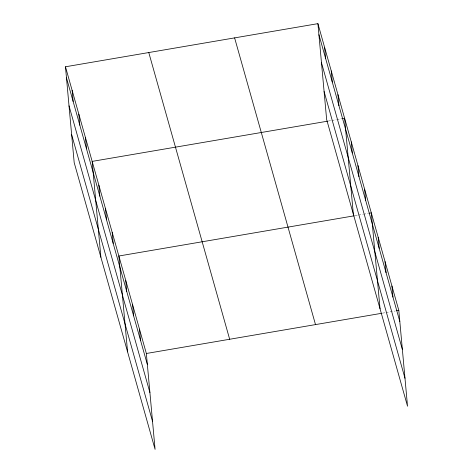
<?xml version="1.0" encoding="UTF-8"?>
<svg xmlns="http://www.w3.org/2000/svg" width="473" height="473" viewBox="0 0 473 473"><rect width="100%" height="100%" fill="white"/><g stroke="black" fill="none" stroke-linecap="round" stroke-linejoin="round"><path stroke-width="0.35" stroke-dasharray="2.37 1.77" d="M328.238 121.064L331.082 120.58M331.798 120.455L336.067 119.728M336.782 119.604L341.766 118.753M354.927 215.682L357.777 215.197M358.487 215.073L362.761 214.346M363.471 214.222L368.455 213.37M382.432 313.167L385.282 312.683M385.992 312.558L395.251 310.98"/><path stroke-width="0.71" d="M65.469 66.776L146.358 353.491L155.079 449.35L74.19 162.629L65.469 66.776L317.921 23.65L398.81 310.371L407.531 406.224L326.642 119.509L317.921 23.65M327.523 121.189L92.164 161.394L100.885 257.247M342.476 118.634L344.61 118.268L353.337 214.127M354.218 215.806L118.853 256.011L127.58 351.865M369.171 213.252L371.305 212.885L380.032 308.739M146.358 353.491L381.723 313.286M396.676 310.731L398.81 310.371M318.926 34.73L399.815 321.451M321.474 62.708L402.363 349.429M324.094 91.531L404.989 378.252M234.608 37.881L315.503 324.602M148.776 52.544L229.665 339.259M66.474 77.856L147.369 364.577M69.023 105.834L149.911 392.549M71.648 134.657L152.537 421.372M391.934 285.999L392.945 297.079M385.057 261.628L386.069 272.708M378.181 237.257L379.192 248.337M364.636 189.23L365.641 200.316M357.96 165.574L358.966 176.66M351.285 141.924L352.296 153.004M337.941 94.612L338.946 105.698M331.266 70.956L332.277 82.042M324.59 47.306L325.601 58.386M139.482 329.119L140.493 340.205M132.606 304.748L133.617 315.834M125.729 280.377L126.74 291.463M112.184 232.355L113.189 243.435M105.509 208.699L106.52 219.779M98.833 185.044L99.844 196.129M85.489 137.738L86.494 148.818M78.814 114.082L79.825 125.168M72.138 90.426L73.149 101.512"/></g></svg>
